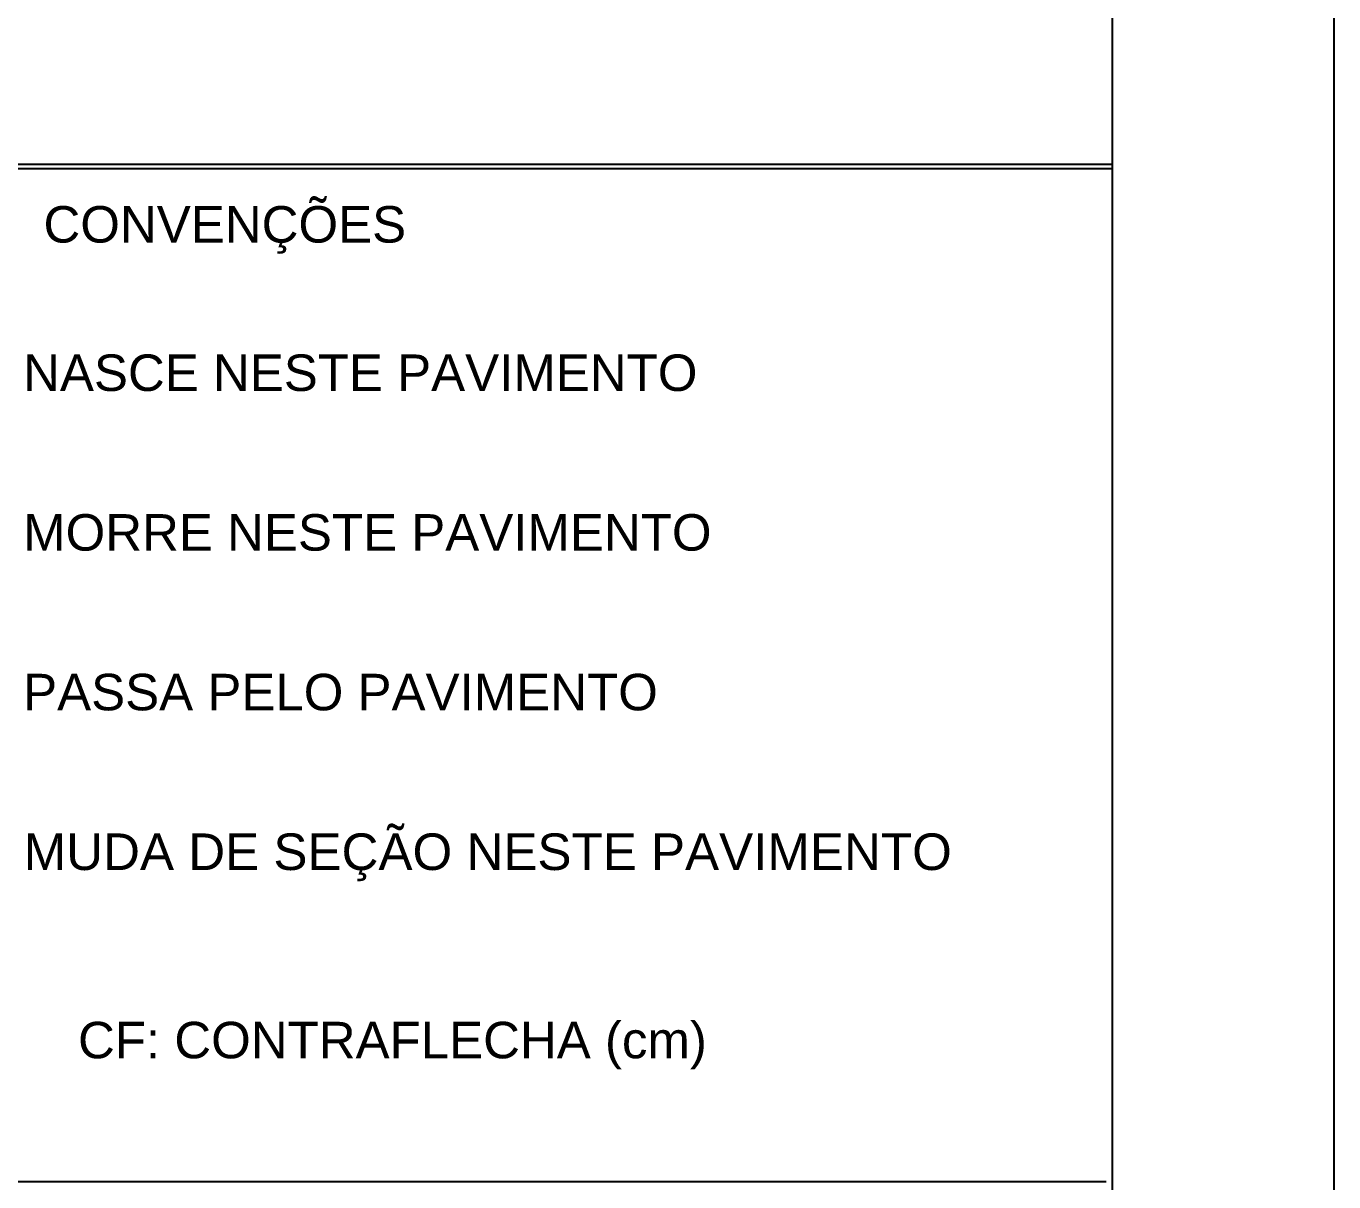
# Model space of a CAD drawing. Extents: x 0 to 119, y 0 to 84.
# Drawn here: x 113 to 118.9, y 53.98 to 59.2 of the extents above; entities that cross this region are included whole.
import ezdxf

# ---------------------------------------------------------------- set-up
doc = ezdxf.new("R2010")
doc.units = 0
doc.header["$MEASUREMENT"] = 0
for name, color, linetype in [('3', 7, 'CONTINUOUS'), ('40', 7, 'CONTINUOUS'), ('7', 232, 'CONTINUOUS')]:
    doc.layers.add(name, color=color, linetype=linetype)
doc.styles.add('TQS_ARIAL', font='arial.ttf')

msp = doc.modelspace()

# ---------------------------------------------------------------- linework, layer by layer
at = {"layer": '3', "color": 7, "linetype": 'Continuous'}
for p, q in [((117.9, 58.574661), (100.4, 58.574661)), ((117.9, 58.554074), (100.4206, 58.554074)), ((109.853855, 53.985516), (117.872089, 53.985516))]:
    msp.add_line(p, q, dxfattribs=at)
at = {"layer": '40', "linetype": 'Continuous'}
msp.add_line((118.9, 84.099998), (118.9, 29.699798), dxfattribs=at)
at = {"layer": '7', "color": 232, "linetype": 'Continuous'}
msp.add_line((117.9, 83.099998), (117.9, 0.999998), dxfattribs=at)

# ---------------------------------------------------------------- texts
at = {"layer": '40', "linetype": 'Continuous', "style": 'TQS_ARIAL'}
for s, height, p in [('CONVENÇÕES', 0.164695, (113.078397, 58.221692)), ('PILAR QUE NASCE NESTE PAVIMENTO', 0.164695, (111.695328, 57.55215)), ('PILAR QUE MORRE NESTE PAVIMENTO', 0.164695, (111.695328, 56.831609)), ('PILAR QUE PASSA PELO PAVIMENTO', 0.164695, (111.695328, 56.111068)), ('PILAR QUE MUDA DE SEÇÃO NESTE PAVIMENTO', 0.165, (111.695328, 55.390527)), ('CF: CONTRAFLECHA (cm)', 0.164695, (113.234197, 54.540763))]:
    msp.add_text(s, height=height, dxfattribs=at).set_placement(p)

doc.saveas('drawing.dxf')
